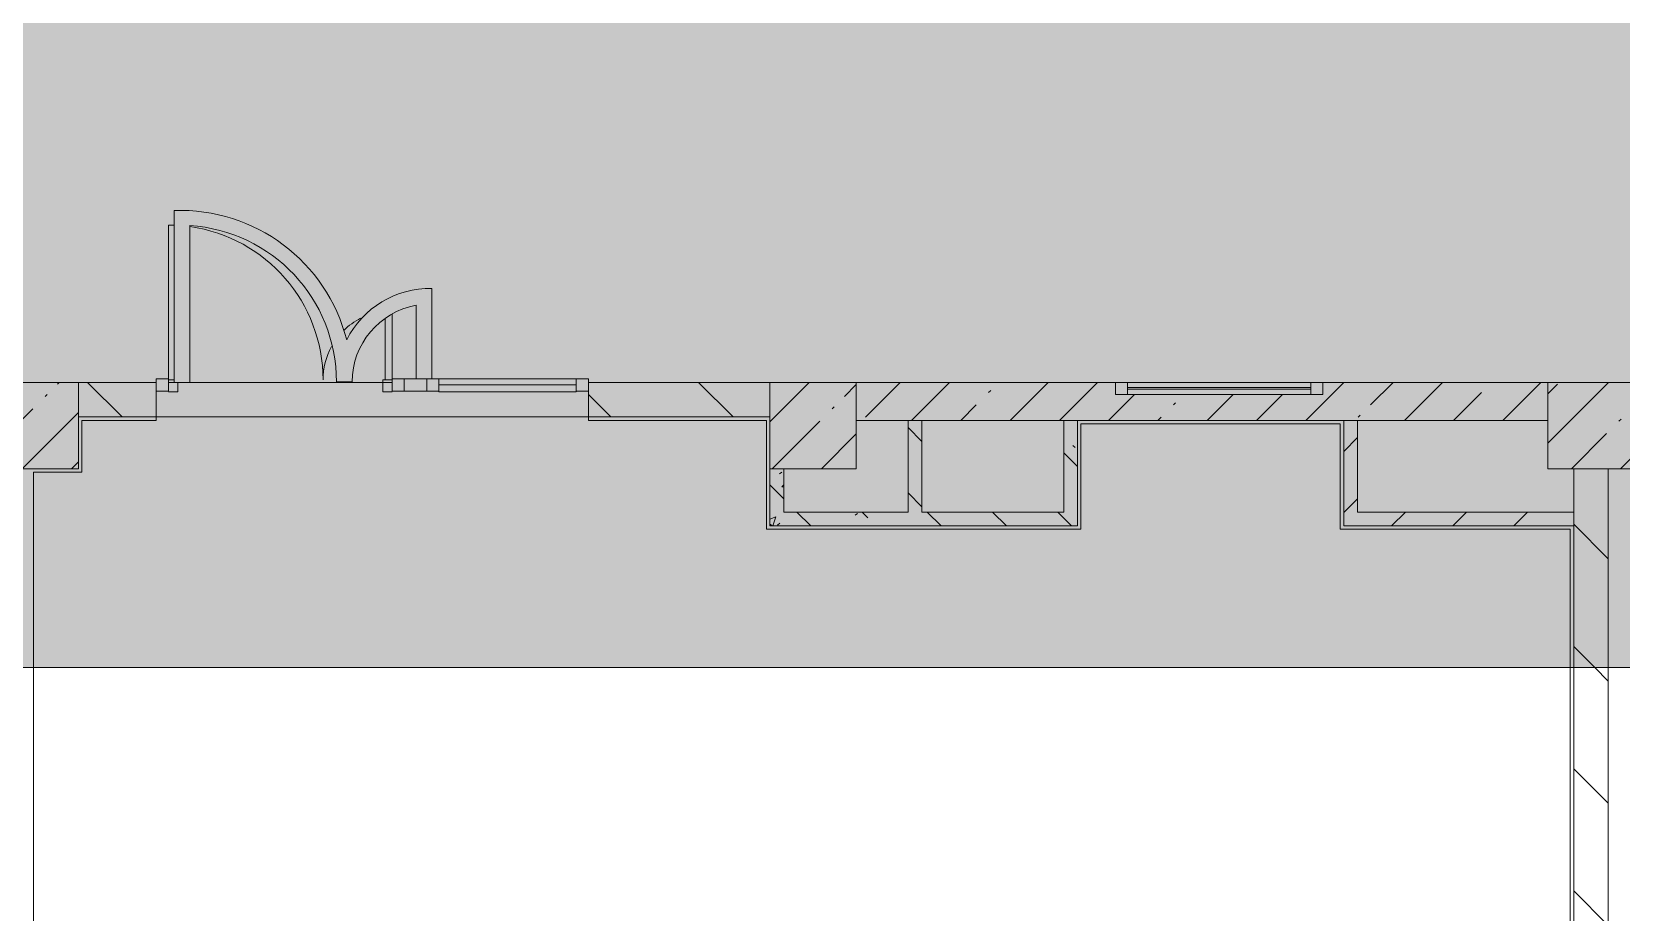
# Model space of a CAD drawing. Header units: millimetres. Extents: x 63482 to 319368, y -8553 to 29000.
# Drawn here: x 182429 to 191624, y 4835 to 9928 of the extents above; entities that cross this region are included whole.
import ezdxf

# ---------------------------------------------------------------- set-up
doc = ezdxf.new("R2010")
doc.units = ezdxf.units.MM
for name, color, linetype, lineweight in [('A-DETL', 7, 'Continuous', 5), ('I-WALL-2', 7, 'Continuous', 5), ('S-COLS', 7, 'Continuous', 5)]:
    doc.layers.add(name, color=color, linetype=linetype, lineweight=lineweight)
doc.layers.add('A-DETL-GENF-3', color=7, linetype='Continuous', lineweight=9, true_color=0x4994b4, transparency=0.4)
for name, color, linetype, lineweight, true_color in [('A-DETL-GENF-5', 7, 'Continuous', 5, 0x6f9cb0), ('A-DOOR-4', 7, 'Continuous', 5, 0xe2e2e2), ('A-DOOR-5', 7, 'Continuous', 5, 0x6f9cb0), ('A-FLOR-2', 7, 'Continuous', 5, 0xaaaaaa), ('A-FLOR-3', 7, 'Continuous', 5, 0x6f9cb0), ('A-GLAZ-3', 7, 'Continuous', 5, 0x2b586c), ('A-GLAZ-CURT-1', 7, 'Continuous', 5, 0x2b586c), ('A-GLAZ-CWMG-4', 7, 'Continuous', 5, 0x2b586c), ('A-WALL-6', 7, 'Continuous', 9, 0x2b586c), ('I-WALL-3', 7, 'Continuous', 5, 0x2b586c), ('I-WALL-4', 7, 'Continuous', 5, 0x787878), ('S-COLS-1', 7, 'Continuous', 5, 0x2b586c)]:
    doc.layers.add(name, color=color, linetype=linetype, lineweight=lineweight, true_color=true_color)
pattern_1 = [(135, (134788.6, 0), (-353.5534, -353.5534), [])]
pattern_2 = [(45, (134788.6, 0), (-176.7767, 176.7767), [])]
pattern_3 = [(135, (134788.6, 0), (-377.171, -377.171), [533.4, -88.9, 17.78, -88.9]), (135, (134788.6, 376.94), (-377.171, -377.171), []), (50, (134788.6, 0), (637.6445, -55.7866), [66.675, -733.425]), (355, (134788.6, 0), (-123.3494, 668.699), [53.34, -586.74]), (100.451, (134841.7, -4.65), (514.299, 612.908), [56.665, -623.315]), (46.184, (134788.6, 177.8), (948.776, -147.15), [100.012, -1100.137]), (96.636, (134867.7, 165.5), (830.909, 865.997), [84.998, -934.973]), (351.184, (134788.6, 177.8), (830.918, 865.988), [80.01, -880.11]), (21, (134877.5, 133.35), (530.6506, -357.9283), [66.675, -733.425]), (326, (134877.5, 133.35), (216.308, 644.6585), [53.34, -586.74]), (71.451, (134921.7, 103.5), (746.9596, 286.724), [56.665, -623.315]), (37.5, (134788.6, 0), (10.8105, 295.9426), [16.764, -562.864, 16.764, -578.866, -588.962]), (37.5, (134788.6, 0), (10.8105, 295.9426), [-1175.258, 16.764, -572.198]), (7.5, (134788.6, 0), (233.8692, 350.6318), [16.764, -322.834, 16.764, -549.529, -224.472]), (7.5, (134788.6, 0), (233.8692, 350.6318), [-905.891, 16.764, -207.708]), (327.5, (134590.34, 0), (474.5678, -20.0513), [16.764, -205.486, 16.764, -676.656, -920.115]), (327.5, (134590.34, 0), (474.5678, -20.0513), [-915.67, 16.764, -903.351]), (317.5, (134501.44, 0), (518.4522, 88.9934), [16.764, -272.161, 16.764, -443.738, -653.415]), (317.5, (134501.44, 0), (518.4522, 88.9934), [-749.427, 16.764, -636.651])]

# ---------------------------------------------------------------- blocks, each defined once
blk = doc.blocks.new('BSC_Колонна _Прямоугольная - 500х500-V39-Общий план 3 этажа с размещением фрагментов 3_1-3_8')
at = {"layer": 'S-COLS'}
h = blk.add_hatch(dxfattribs=at)
h.set_pattern_fill('FP_29', color=256, style=0, pattern_type=2)
h.set_pattern_definition([(45, (-47660, -7650), (-285.123, 285.123), []), (45, (-47374.88, -7650), (-285.123, 285.123), [504.031, -100.806, 16.764, -84.042])])
h.paths.add_polyline_path([(-250, -250), (250, -250), (250, 250), (-250, 250)])
at = {"layer": 'S-COLS-1'}
for p, q in [((250, 250), (-250, 250)), ((-250, 250), (-250, -250)), ((250, -250), (250, 250)), ((-250, -250), (250, -250))]:
    blk.add_line(p, q, dxfattribs=at)
blk = doc.blocks.new('BSC_Колонна _Прямоугольная - 500х500-V40-Общий план 3 этажа с размещением фрагментов 3_1-3_8')
at = {"layer": 'S-COLS'}
h = blk.add_hatch(dxfattribs=at)
h.set_pattern_fill('FP_30', color=256, style=0, pattern_type=2)
h.set_pattern_definition([(45, (-52160, -7650), (-285.123, 285.123), []), (45, (-51874.88, -7650), (-285.123, 285.123), [504.031, -100.806, 16.764, -84.042])])
h.paths.add_polyline_path([(-250, -250), (250, -250), (250, 250), (-250, 250)])
at = {"layer": 'S-COLS-1'}
for p, q in [((250, 250), (-250, 250)), ((-250, 250), (-250, -250)), ((250, -250), (250, 250)), ((-250, -250), (250, -250))]:
    blk.add_line(p, q, dxfattribs=at)
blk = doc.blocks.new('BSC_Колонна _Прямоугольная - 500х500-V62-Общий план 3 этажа с размещением фрагментов 3_1-3_8')
at = {"layer": 'S-COLS'}
h = blk.add_hatch(dxfattribs=at)
h.set_pattern_fill('FP_60', color=256, style=0, pattern_type=2)
h.set_pattern_definition([(45, (-56660, -7650), (-285.123, 285.123), []), (45, (-56374.88, -7650), (-285.123, 285.123), [504.031, -100.806, 16.764, -84.042])])
h.paths.add_polyline_path([(-250, -250), (250, -250), (250, 250), (-250, 250)])
at = {"layer": 'S-COLS-1'}
for p, q in [((250, 250), (-250, 250)), ((-250, 250), (-250, -250)), ((250, -250), (250, 250)), ((-250, -250), (250, -250))]:
    blk.add_line(p, q, dxfattribs=at)
blk = doc.blocks.new('Прямоугольный импост - 50 x 70 мм-V302-Общий план 3 этажа с размещением фрагментов 3_1-3_8')
at = {"layer": 'A-GLAZ-CWMG-4'}
for p, q in [((-70, 35), (0, 35)), ((-70, -35), (-70, 35)), ((0, 35), (0, -35)), ((0, -35), (-70, -35))]:
    blk.add_line(p, q, dxfattribs=at)
blk = doc.blocks.new('Дверь_Витражная_остекление_ - ДВН_ДАО_Главный вход_1200 в свету-V303-Общий план 3 этажа с размещением фрагментов 3_1-3_8')
at = {"layer": 'A-DOOR-4'}
for points in [[(-647.5, 30), (-613.5, 35), (-613.5, 925), (-647.5, 921.8), (-647.5, 35)], [(647.5, 30), (647.5, 410.5), (607.5, 378.4), (607.5, 30)]]:
    blk.add_hatch(color=256, dxfattribs=at).paths.add_polyline_path(points)
at = {"layer": 'A-DETL-GENF-5'}
for p, q in [((-613.5, 925), (-647.5, 925)), ((-647.5, 925), (-647.5, 35)), ((607.5, 385.1), (607.5, 30)), ((647.5, 35), (647.5, 410.5)), ((-647.5, 30), (-613.5, 30)), ((-613.5, 30), (-647.5, 30)), ((-592.5, -40), (-592.5, 15)), ((592.5, -40), (592.5, 30)), ((592.5, 30), (647.5, 30)), ((607.5, 30), (647.5, 30)), ((-647.5, -40), (-592.5, -40)), ((647.5, -40), (592.5, -40))]:
    blk.add_line(p, q, dxfattribs=at)
at = {"layer": 'A-DOOR-5'}
for p, q in [((-647.5, 925), (-647.5, 35)), ((647.5, 410.5), (647.5, 35))]:
    blk.add_line(p, q, dxfattribs=at)
for centre, radius, start, end in [((-647.5, 30), 895, 87.78643, 90), ((-647.5, 30), 895, 360, 81.92896), ((647.5, 30), 400, 117.12057, 134.53885), ((647.5, 30), 400, 151.21297, 180)]:
    blk.add_arc(centre, radius, start, end, dxfattribs=at)
blk = doc.blocks.new('Системная панель - Стемалит - 40мм-V304-Общий план 3 этажа с размещением фрагментов 3_1-3_8')
at = {"layer": 'A-GLAZ-CURT-1'}
for p, q in [((65, 35), (-65, 35)), ((-65, 35), (-65, -35)), ((65, -35), (65, 35)), ((-65, -35), (65, -35))]:
    blk.add_line(p, q, dxfattribs=at)
blk = doc.blocks.new('Прямоугольный импост - 50 x 70 мм-V305-Общий план 3 этажа с размещением фрагментов 3_1-3_8')
at = {"layer": 'A-GLAZ-CWMG-4'}
for p, q in [((-35, 35), (35, 35)), ((-35, -35), (-35, 35)), ((35, 35), (35, -35)), ((35, -35), (-35, -35))]:
    blk.add_line(p, q, dxfattribs=at)
blk = doc.blocks.new('Прямоугольный импост - 50 x 70 мм-V306-Общий план 3 этажа с размещением фрагментов 3_1-3_8')
at = {"layer": 'A-GLAZ-CWMG-4'}
for p, q in [((0, 35), (-70, 35)), ((-70, 35), (-70, -35)), ((0, -35), (0, 35)), ((-70, -35), (0, -35))]:
    blk.add_line(p, q, dxfattribs=at)
blk = doc.blocks.new('Системная панель - Стекло - 40мм-V310-Общий план 3 этажа с размещением фрагментов 3_1-3_8')
at = {"layer": 'A-GLAZ-CURT-1'}
for p, q in [((397.5, 0), (-397.5, 0)), ((-397.5, 0), (-397.5, -40)), ((397.5, -40), (397.5, 0)), ((-397.5, -40), (397.5, -40))]:
    blk.add_line(p, q, dxfattribs=at)
blk = doc.blocks.new('Прямоугольный импост - 50 x 70 мм-V308-Общий план 3 этажа с размещением фрагментов 3_1-3_8')
at = {"layer": 'A-GLAZ-CWMG-4'}
for p, q in [((-35, 35), (35, 35)), ((-35, -35), (-35, 35)), ((35, 35), (35, -35)), ((35, -35), (-35, -35))]:
    blk.add_line(p, q, dxfattribs=at)
blk = doc.blocks.new('Прямоугольный импост - 50 x 70 мм-V309-Общий план 3 этажа с размещением фрагментов 3_1-3_8')
at = {"layer": 'A-GLAZ-CWMG-4'}
blk.add_line((42060, 7920), (41265, 7920), dxfattribs=at)
blk = doc.blocks.new('120_Окно_СКБ_1Ст - 120_Окно_СКБ_1Ст 400х1200 EI30-24228621-Общий план 3 этажа с размещением фрагментов 3_1-3_8')
at = {"layer": 'A-GLAZ-3'}
for p, q in [((-600, 40), (-600, 110)), ((-600, 110), (-530, 110)), ((600, 110), (-600, 110)), ((-530, 110), (-530, 40)), ((530, 40), (530, 110)), ((530, 110), (600, 110)), ((600, 110), (600, 40)), ((-530, 40), (-600, 40)), ((-600, 40), (600, 40)), ((530, 80), (-530, 80)), ((530, 70), (-530, 70)), ((600, 40), (530, 40))]:
    blk.add_line(p, q, dxfattribs=at)

msp = doc.modelspace()

# ---------------------------------------------------------------- hatches: boundary and pattern name
at = {"layer": 'A-DETL-GENF-3'}
h = msp.add_hatch(color=256, dxfattribs=at)
h.paths.add_polyline_path([(205835.8, -250), (206868.6, -250), (206868.6, 7900), (200198.6, 7900), (200198.6, -250), (205335.8, -250)])
h.paths.add_polyline_path([(250334.1, 5180), (254118.6, 5180), (254118.6, 10600), (246718.6, 10600), (246718.6, 5180)])
h.paths.add_polyline_path([(235334.7, 5180), (236398.6, 5180), (236398.6, 10600), (228998.6, 10600), (228998.6, 5180), (234334.7, 5180)])
h.paths.add_polyline_path([(146338, 6170), (161550.4, 6170), (161550.4, 9503.2), (144448.6, 9503.2), (144448.6, 6170)])
h.paths.add_polyline_path([(186336.5, 6250), (199018.6, 6250), (199018.6, 11900), (170005.7, 11900), (170005.7, 6250), (184336.6, 6250)])
h.paths.add_polyline_path([(154337.7, 11990), (154770.6, 11990), (154770.6, 15200), (148498.8, 15200), (148498.8, 11990), (152337.8, 11990)])
h.paths.add_polyline_path([(244334.3, 13400), (245838.6, 13400), (245838.6, 15610), (244308.6, 15610), (244308.6, 13400)])
h.paths.add_polyline_path([(235588.6, 13400), (235588.6, 17530), (233067.6, 17530), (233067.6, 13400), (235334.7, 13400)])
at = {"layer": 'I-WALL-2'}
h = msp.add_hatch(dxfattribs=at)
h.set_pattern_fill('FP_51', color=256, style=0, pattern_type=2)
h.set_pattern_definition(pattern_1)
h.paths.add_polyline_path([(186336.5, 7700), (186698.6, 7700), (186698.6, 7900), (185648.6, 7900), (185648.6, 7700)])
h.paths.add_polyline_path([(182698.6, 7700), (183148.6, 7700), (183148.6, 7900), (182698.6, 7900)])
h = msp.add_hatch(dxfattribs=at)
h.set_pattern_fill('FP_48', color=256, style=0, pattern_type=2)
h.set_pattern_definition([(45, (134788.6, 0), (-285.123, 285.123), []), (45, (135073.7, 0), (-285.123, 285.123), [504.031, -100.806, 16.764, -84.042])])
h.paths.add_polyline_path([(189898.6, 7680), (191198.6, 7680), (191198.6, 7900), (189898.6, 7900), (189898.6, 7830), (188698.6, 7830), (188698.6, 7900), (187198.6, 7900), (187198.6, 7680), (188698.6, 7680)])
h = msp.add_hatch(dxfattribs=at)
h.set_pattern_fill('FP_53', color=256, style=0, pattern_type=2)
h.set_pattern_definition(pattern_2)
h.paths.add_polyline_path([(190098.6, 7070), (190098.6, 7680), (190018.6, 7680), (190018.6, 7070)])
h = msp.add_hatch(dxfattribs=at)
h.set_pattern_fill('FP_51', color=256, style=0, pattern_type=2)
h.set_pattern_definition(pattern_1)
h.paths.add_polyline_path([(191549.3, 6250), (191549.3, 7400), (191349.3, 7400), (191349.3, 6250), (191373.9, 6250)])
h = msp.add_hatch(dxfattribs=at)
h.set_pattern_fill('FP_53', color=256, style=0, pattern_type=2)
h.set_pattern_definition(pattern_2)
h.paths.add_polyline_path([(191349.3, 7070), (191349.3, 7150), (190098.6, 7150), (190098.6, 7070), (190336.4, 7070)])
h = msp.add_hatch(dxfattribs=at)
h.set_pattern_fill('FP_51', color=256, style=0, pattern_type=2)
h.set_pattern_definition(pattern_1)
h.paths.add_polyline_path([(191349.3, 400), (191549.3, 400), (191549.3, 6250), (191349.3, 6250), (191349.3, 913.4)])
at = {"layer": 'I-WALL-4'}
h = msp.add_hatch(dxfattribs=at)
h.set_pattern_fill('FP_58', color=256, style=0, pattern_type=2)
h.set_pattern_definition(pattern_3)
h.paths.add_polyline_path([(187578.6, 7150), (187578.6, 7680), (187498.6, 7680), (187498.6, 7150)])
h = msp.add_hatch(dxfattribs=at)
h.set_pattern_fill('FP_58', color=256, style=0, pattern_type=2)
h.set_pattern_definition(pattern_3)
h.paths.add_polyline_path([(188478.6, 7150), (188478.6, 7680), (188398.6, 7680), (188398.6, 7150)])
h = msp.add_hatch(dxfattribs=at)
h.set_pattern_fill('FP_58', color=256, style=0, pattern_type=2)
h.set_pattern_definition(pattern_3)
h.paths.add_polyline_path([(186778.6, 7150), (186778.6, 7400), (186698.6, 7400), (186698.6, 7150)])
h = msp.add_hatch(dxfattribs=at)
h.set_pattern_fill('FP_58', color=256, style=0, pattern_type=2)
h.set_pattern_definition(pattern_3)
h.paths.add_polyline_path([(188336.4, 7070), (188478.6, 7070), (188478.6, 7150), (186698.6, 7150), (186698.6, 7070)])

# ---------------------------------------------------------------- linework, layer by layer
at = {"layer": 'A-DETL'}
msp.add_line((170005.7, 6250), (199018.6, 6250), dxfattribs=at)
at = {"layer": 'A-FLOR-2'}
for p, q in [((182438.6, 7380), (182438.6, 420)), ((191329.3, 420), (191329.3, 7050))]:
    msp.add_line(p, q, dxfattribs=at)
at = {"layer": 'A-FLOR-3'}
for p, q in [((183252.6, 8894.4), (183252.6, 7900)), ((183342.6, 7900), (183342.6, 8806.8)), ((184742.8, 7920), (184742.8, 8443.9)), ((184652.8, 8346.4), (184652.8, 7920)), ((183252.6, 7900), (183342.6, 7900)), ((184191.2, 7903.5), (184281.3, 7903.5)), ((183148.6, 7680), (182718.6, 7680)), ((182718.6, 7680), (182718.6, 7380)), ((183148.6, 7700), (183148.6, 7680)), ((185648.6, 7680), (185648.6, 7700)), ((186678.6, 7680), (185648.6, 7680)), ((186678.6, 7050), (186678.6, 7680)), ((189998.6, 7660), (188498.6, 7660)), ((188498.6, 7660), (188498.6, 7050)), ((189998.6, 7050), (189998.6, 7660)), ((182718.6, 7380), (182438.6, 7380)), ((188498.6, 7050), (186678.6, 7050)), ((191329.3, 7050), (189998.6, 7050))]:
    msp.add_line(p, q, dxfattribs=at)
for centre, radius, start, end in [((183286.3, 7900), 995, 14.33829, 91.93805), ((183286.2, 7903.5), 905, 360, 86.42904), ((184735.3, 7900), 544, 89.21005, 153.06648), ((184735.3, 7900), 454, 100.46985, 179.55829)]:
    msp.add_arc(centre, radius, start, end, dxfattribs=at)
at = {"layer": 'A-WALL-6'}
for p, q in [((188478.6, 7680), (188398.6, 7680)), ((190098.6, 7680), (190018.6, 7680)), ((191349.3, 7070), (191349.3, 7150))]:
    msp.add_line(p, q, dxfattribs=at)
at = {"layer": 'I-WALL-2'}
for p, q in [((191549.3, 400), (191549.3, 7400)), ((191349.3, 7070), (191349.3, 400))]:
    msp.add_line(p, q, dxfattribs=at)
at = {"layer": 'I-WALL-3'}
for p, q in [((183148.6, 7900), (182698.6, 7900)), ((183148.6, 7700), (183148.6, 7900)), ((183218.6, 7900), (183252.6, 7900)), ((183342.6, 7900), (184513.6, 7900)), ((186698.6, 7900), (185648.6, 7900)), ((185648.6, 7900), (185648.6, 7700)), ((188698.6, 7900), (187198.6, 7900)), ((191198.6, 7900), (189898.6, 7900)), ((186698.6, 7700), (182698.6, 7700)), ((187198.6, 7680), (188398.6, 7680)), ((187498.6, 7680), (187498.6, 7150)), ((187578.6, 7150), (187578.6, 7680)), ((188398.6, 7680), (188398.6, 7150)), ((188478.6, 7070), (188478.6, 7680)), ((188478.6, 7680), (190018.6, 7680)), ((190018.6, 7680), (190018.6, 7070)), ((190098.6, 7150), (190098.6, 7680)), ((190098.6, 7680), (191198.6, 7680)), ((186698.6, 7400), (186698.6, 7070)), ((186778.6, 7150), (186778.6, 7400)), ((191349.3, 7400), (191349.3, 7150)), ((187498.6, 7150), (186778.6, 7150)), ((188398.6, 7150), (187578.6, 7150)), ((191349.3, 7150), (190098.6, 7150)), ((186698.6, 7070), (188478.6, 7070)), ((190018.6, 7070), (191349.3, 7070))]:
    msp.add_line(p, q, dxfattribs=at)

# ---------------------------------------------------------------- block references
at = {"layer": 'A-DOOR-5'}
msp.add_blockref('Дверь_Витражная_остекление_ - ДВН_ДАО_Главный вход_1200 в свету-V303-Общий план 3 этажа с размещением фрагментов 3_1-3_8', (183866.1, 7885), dxfattribs=at)
at = {"layer": 'A-GLAZ-3'}
msp.add_blockref('120_Окно_СКБ_1Ст - 120_Окно_СКБ_1Ст 400х1200 EI30-24228621-Общий план 3 этажа с размещением фрагментов 3_1-3_8', (189298.6, 7790), dxfattribs=at)
at = {"layer": 'A-GLAZ-CURT-1'}
for name, p in [('Системная панель - Стемалит - 40мм-V304-Общий план 3 этажа с размещением фрагментов 3_1-3_8', (184648.6, 7885)), ('Системная панель - Стекло - 40мм-V310-Общий план 3 этажа с размещением фрагментов 3_1-3_8', (185181.1, 7885))]:
    msp.add_blockref(name, p, dxfattribs=at)
at = {"layer": 'A-GLAZ-CWMG-4', "rotation": 180}
msp.add_blockref('Прямоугольный импост - 50 x 70 мм-V306-Общий план 3 этажа с размещением фрагментов 3_1-3_8', (183148.6, 7885), dxfattribs=at)
at = {"layer": 'A-GLAZ-CWMG-4', "extrusion": (0, 0, -1), "rotation": 180}
for name, p in [('Прямоугольный импост - 50 x 70 мм-V305-Общий план 3 этажа с размещением фрагментов 3_1-3_8', (-184548.6, 7885)), ('Прямоугольный импост - 50 x 70 мм-V308-Общий план 3 этажа с размещением фрагментов 3_1-3_8', (-184748.6, 7885)), ('Прямоугольный импост - 50 x 70 мм-V302-Общий план 3 этажа с размещением фрагментов 3_1-3_8', (-185648.6, 7885))]:
    msp.add_blockref(name, p, dxfattribs=at)
at = {"layer": 'A-GLAZ-CWMG-4'}
msp.add_blockref('Прямоугольный импост - 50 x 70 мм-V309-Общий план 3 этажа с размещением фрагментов 3_1-3_8', (143518.6, 0), dxfattribs=at)
at = {"layer": 'S-COLS-1'}
for name, p in [('BSC_Колонна _Прямоугольная - 500х500-V39-Общий план 3 этажа с размещением фрагментов 3_1-3_8', (182448.6, 7650)), ('BSC_Колонна _Прямоугольная - 500х500-V40-Общий план 3 этажа с размещением фрагментов 3_1-3_8', (186948.6, 7650)), ('BSC_Колонна _Прямоугольная - 500х500-V62-Общий план 3 этажа с размещением фрагментов 3_1-3_8', (191448.6, 7650))]:
    msp.add_blockref(name, p, dxfattribs=at)

doc.saveas('drawing.dxf')
